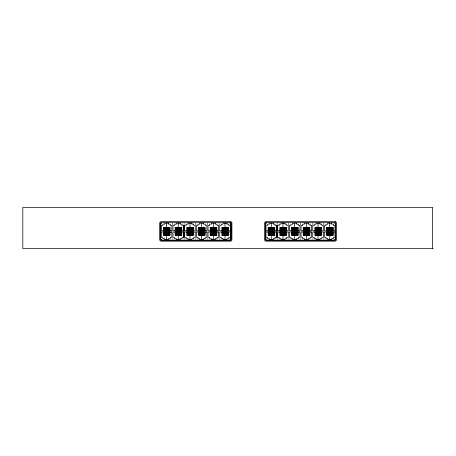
<?xml version="1.0" encoding="UTF-8"?>
<svg xmlns="http://www.w3.org/2000/svg" width="456" height="456" viewBox="0 0 456 456"><rect width="100%" height="100%" fill="white"/><g stroke="black" fill="none" stroke-linecap="round" stroke-linejoin="round"><path stroke-width="0.34" stroke-dasharray="2.28 1.71" d="M323.874 223.297L323.874 224.705M323.874 238.078L323.874 239.485M323.766 223.286L323.766 224.677M312.189 223.297L312.189 224.705M312.189 238.078L312.189 239.485M312.081 223.286L312.081 224.677M300.504 223.297L300.504 224.705M300.504 238.078L300.504 239.485M300.396 223.286L300.396 224.677M288.813 223.297L288.813 224.705M288.813 238.078L288.813 239.485M288.705 223.286L288.705 224.677M277.128 223.297L277.128 224.705M277.128 238.078L277.128 239.485M277.02 223.286L277.02 224.677M219.165 223.297L219.165 224.705M219.165 238.078L219.165 239.485M219.057 223.286L219.057 224.677M207.474 223.297L207.474 224.705M207.474 238.078L207.474 239.485M207.366 223.286L207.366 224.677M195.789 223.297L195.789 224.705M195.789 238.078L195.789 239.485M195.681 223.286L195.681 224.677M184.104 223.297L184.104 224.705M184.104 238.078L184.104 239.485M183.996 223.286L183.996 224.677M172.414 223.297L172.414 224.705M172.414 238.078L172.414 239.485M172.305 223.286L172.305 224.677"/><path stroke-width="0.68" d="M161.435 222.591L230.85 222.591M266.15 222.591L334.858 222.591M166.531 227.327L166.092 227.327L166.092 230.804M178.222 227.327L177.777 227.327L177.777 230.804M189.907 227.327L189.468 227.327L189.468 230.804M201.592 227.327L201.153 227.327L201.153 230.804M213.283 227.327L212.844 227.327L212.844 230.804M224.968 227.327L224.529 227.327L224.529 230.804M271.246 227.327L270.801 227.327L270.801 230.804M163.447 230.485L163.886 230.485M164.325 230.485L164.77 230.485M165.209 230.485L165.648 230.485M166.092 230.485L166.531 230.485M166.976 230.485L167.415 230.485M167.854 230.485L168.298 230.485M168.737 230.485L169.176 230.485M169.66 230.485L170.099 230.485M175.132 230.485L175.571 230.485M176.016 230.485L176.455 230.485M176.899 230.485L177.338 230.485M177.777 230.485L178.222 230.485M178.661 230.485L179.1 230.485M179.544 230.485L179.983 230.485M180.428 230.485L180.867 230.485M181.345 230.485L181.784 230.485M186.817 230.485L187.262 230.485M187.701 230.485L188.146 230.485M188.584 230.485L189.023 230.485M189.468 230.485L189.907 230.485M190.346 230.485L190.79 230.485M191.229 230.485L191.674 230.485M192.113 230.485L192.552 230.485M193.03 230.485L193.475 230.485M198.508 230.485L198.947 230.485M199.392 230.485L199.831 230.485M200.269 230.485L200.714 230.485M201.153 230.485L201.592 230.485M202.036 230.485L202.475 230.485M202.92 230.485L203.359 230.485M203.798 230.485L204.242 230.485M204.721 230.485L205.16 230.485M210.193 230.485L210.638 230.485M211.077 230.485L211.516 230.485M211.96 230.485L212.399 230.485M212.844 230.485L213.283 230.485M213.721 230.485L214.166 230.485M214.605 230.485L215.044 230.485M215.488 230.485L215.927 230.485M216.406 230.485L216.851 230.485M221.884 230.485L222.323 230.485M222.762 230.485L223.206 230.485M223.645 230.485L224.09 230.485M224.529 230.485L224.968 230.485M225.412 230.485L225.851 230.485M226.29 230.485L226.735 230.485M227.173 230.485L227.618 230.485M228.097 230.485L228.536 230.485M268.156 230.485L268.601 230.485M269.04 230.485L269.479 230.485M269.923 230.485L270.362 230.485M270.801 230.485L271.246 230.485M271.685 230.485L272.129 230.485M272.568 230.485L273.007 230.485M273.452 230.485L273.891 230.485M274.37 230.485L274.814 230.485M279.847 230.485L280.286 230.485M280.725 230.485L281.17 230.485M281.608 230.485L282.053 230.485M282.492 230.485L282.931 230.485M283.375 230.485L283.814 230.485M284.253 230.485L284.698 230.485M285.137 230.485L285.581 230.485M286.06 230.485L286.499 230.485M291.532 230.485L291.971 230.485M292.416 230.485L292.855 230.485M293.299 230.485L293.738 230.485M294.177 230.485L294.622 230.485M295.06 230.485L295.499 230.485M295.944 230.485L296.383 230.485M296.827 230.485L297.266 230.485M297.745 230.485L298.184 230.485M303.217 230.485L303.662 230.485M304.101 230.485L304.545 230.485M304.984 230.485L305.423 230.485M305.868 230.485L306.307 230.485M306.745 230.485L307.19 230.485M307.629 230.485L308.074 230.485M308.512 230.485L308.951 230.485M309.43 230.485L309.875 230.485M314.908 230.485L315.347 230.485M315.791 230.485L316.23 230.485M316.669 230.485L317.114 230.485M317.553 230.485L317.997 230.485M318.436 230.485L318.875 230.485M319.32 230.485L319.759 230.485M320.197 230.485L320.642 230.485M321.121 230.485L321.56 230.485M326.593 230.485L327.037 230.485M327.476 230.485L327.915 230.485M328.36 230.485L328.799 230.485M329.243 230.485L329.682 230.485M330.121 230.485L330.566 230.485M331.005 230.485L331.444 230.485M331.888 230.485L332.327 230.485M332.806 230.485L333.25 230.485M163.447 232.298L163.886 232.298M164.325 232.298L164.77 232.298M165.209 232.298L165.648 232.298M166.092 232.298L166.531 232.298M166.976 232.298L167.415 232.298M167.854 232.298L168.298 232.298M168.737 232.298L169.176 232.298M169.66 232.298L170.099 232.298M175.132 232.298L175.571 232.298M176.016 232.298L176.455 232.298M176.899 232.298L177.338 232.298M177.777 232.298L178.222 232.298M178.661 232.298L179.1 232.298M179.544 232.298L179.983 232.298M180.428 232.298L180.867 232.298M181.345 232.298L181.784 232.298M186.817 232.298L187.262 232.298M187.701 232.298L188.146 232.298M188.584 232.298L189.023 232.298M189.468 232.298L189.907 232.298M190.346 232.298L190.79 232.298M191.229 232.298L191.674 232.298M192.113 232.298L192.552 232.298M193.03 232.298L193.475 232.298M198.508 232.298L198.947 232.298M199.392 232.298L199.831 232.298M200.269 232.298L200.714 232.298M201.153 232.298L201.592 232.298M202.036 232.298L202.475 232.298M202.92 232.298L203.359 232.298M203.798 232.298L204.242 232.298M204.721 232.298L205.16 232.298M210.193 232.298L210.638 232.298M211.077 232.298L211.516 232.298M211.96 232.298L212.399 232.298M212.844 232.298L213.283 232.298M213.721 232.298L214.166 232.298M214.605 232.298L215.044 232.298M215.488 232.298L215.927 232.298M216.406 232.298L216.851 232.298M221.884 232.298L222.323 232.298M222.762 232.298L223.206 232.298M223.645 232.298L224.09 232.298M224.529 232.298L224.968 232.298M225.412 232.298L225.851 232.298M226.29 232.298L226.735 232.298M227.173 232.298L227.618 232.298M228.097 232.298L228.536 232.298M268.156 232.298L268.601 232.298M269.04 232.298L269.479 232.298M269.923 232.298L270.362 232.298M270.801 232.298L271.246 232.298M271.685 232.298L272.129 232.298M272.568 232.298L273.007 232.298M273.452 232.298L273.891 232.298M274.37 232.298L274.814 232.298M279.847 232.298L280.286 232.298M280.725 232.298L281.17 232.298M281.608 232.298L282.053 232.298M282.492 232.298L282.931 232.298M283.375 232.298L283.814 232.298M284.253 232.298L284.698 232.298M285.137 232.298L285.581 232.298M286.06 232.298L286.499 232.298M291.532 232.298L291.971 232.298M292.416 232.298L292.855 232.298M293.299 232.298L293.738 232.298M294.177 232.298L294.622 232.298M295.06 232.298L295.499 232.298M295.944 232.298L296.383 232.298M296.827 232.298L297.266 232.298M297.745 232.298L298.184 232.298M303.217 232.298L303.662 232.298M304.101 232.298L304.545 232.298M304.984 232.298L305.423 232.298M305.868 232.298L306.307 232.298M306.745 232.298L307.19 232.298M307.629 232.298L308.074 232.298M308.512 232.298L308.951 232.298M309.43 232.298L309.875 232.298M314.908 232.298L315.347 232.298M315.791 232.298L316.23 232.298M316.669 232.298L317.114 232.298M317.553 232.298L317.997 232.298M318.436 232.298L318.875 232.298M319.32 232.298L319.759 232.298M320.197 232.298L320.642 232.298M321.121 232.298L321.56 232.298M326.593 232.298L327.037 232.298M327.476 232.298L327.915 232.298M328.36 232.298L328.799 232.298M329.243 232.298L329.682 232.298M330.121 232.298L330.566 232.298M331.005 232.298L331.444 232.298M331.888 232.298L332.327 232.298M332.806 232.298L333.25 232.298M166.531 235.456L166.092 235.456L166.092 231.979M178.222 235.456L177.777 235.456L177.777 231.979M189.907 235.456L189.468 235.456L189.468 231.979M201.592 235.456L201.153 235.456L201.153 231.979M213.283 235.456L212.844 235.456L212.844 231.979M224.968 235.456L224.529 235.456L224.529 231.979M271.246 235.456L270.801 235.456L270.801 231.979M161.413 240.192L230.85 240.192M266.127 240.192L334.875 240.192M433.2 248.594L22.8 248.594L22.8 207.406L432.613 207.406L432.613 248.594M335.565 223.297L335.565 239.485M334.772 222.591L334.772 223.514L335.696 223.514L335.696 239.314L334.772 239.314L334.772 240.238L266.236 240.238L266.236 239.314L265.312 239.314L265.312 223.514L266.236 223.514L266.236 222.591M333.25 230.804L333.25 227.327L332.806 227.327L332.806 230.804M333.25 231.979L333.25 235.456L332.806 235.456L332.806 231.979M332.327 230.804L332.327 227.327L331.888 227.327L331.888 230.804M332.327 231.979L332.327 235.456L331.888 235.456L331.888 231.979M331.444 230.804L331.444 227.327L331.005 227.327L331.005 230.804M331.444 231.979L331.444 235.456L331.005 235.456L331.005 231.979M330.566 230.804L330.566 227.327L330.121 227.327L330.121 230.804M330.566 231.979L330.566 235.456L330.121 235.456L330.121 231.979M329.722 223.223L329.722 230.804M329.722 231.979L329.722 239.56M329.682 230.804L329.682 227.327L329.243 227.327L329.243 230.804M329.682 231.979L329.682 235.456L329.243 235.456L329.243 231.979M328.799 230.804L328.799 227.327L328.36 227.327L328.36 230.804M328.799 231.979L328.799 235.456L328.36 235.456L328.36 231.979M327.915 230.804L327.915 227.327L327.476 227.327L327.476 230.804M327.915 231.979L327.915 235.456L327.476 235.456L327.476 231.979M327.037 230.804L327.037 227.327L326.593 227.327L326.593 230.804M327.037 231.979L327.037 235.456L326.593 235.456L326.593 231.979M321.56 230.804L321.56 227.327L321.121 227.327L321.121 230.804M321.56 231.979L321.56 235.456L321.121 235.456L321.121 231.979M320.642 230.804L320.642 227.327L320.197 227.327L320.197 230.804M320.642 231.979L320.642 235.456L320.197 235.456L320.197 231.979M319.759 230.804L319.759 227.327L319.32 227.327L319.32 230.804M319.759 231.979L319.759 235.456L319.32 235.456L319.32 231.979M318.875 230.804L318.875 227.327L318.436 227.327L318.436 230.804M318.875 231.979L318.875 235.456L318.436 235.456L318.436 231.979M318.031 223.223L318.031 230.804M318.031 231.979L318.031 239.56M317.997 230.804L317.997 227.327L317.553 227.327L317.553 230.804M317.997 231.979L317.997 235.456L317.553 235.456L317.553 231.979M317.114 230.804L317.114 227.327L316.669 227.327L316.669 230.804M317.114 231.979L317.114 235.456L316.669 235.456L316.669 231.979M316.23 230.804L316.23 227.327L315.791 227.327L315.791 230.804M316.23 231.979L316.23 235.456L315.791 235.456L315.791 231.979M315.347 230.804L315.347 227.327L314.908 227.327L314.908 230.804M315.347 231.979L315.347 235.456L314.908 235.456L314.908 231.979M309.875 230.804L309.875 227.327L309.43 227.327L309.43 230.804M309.875 231.979L309.875 235.456L309.43 235.456L309.43 231.979M308.951 230.804L308.951 227.327L308.512 227.327L308.512 230.804M308.951 231.979L308.951 235.456L308.512 235.456L308.512 231.979M308.074 230.804L308.074 227.327L307.629 227.327L307.629 230.804M308.074 231.979L308.074 235.456L307.629 235.456L307.629 231.979M307.19 230.804L307.19 227.327L306.745 227.327L306.745 230.804M307.19 231.979L307.19 235.456L306.745 235.456L306.745 231.979M306.346 223.223L306.346 230.804M306.346 231.979L306.346 239.56M306.307 230.804L306.307 227.327L305.868 227.327L305.868 230.804M306.307 231.979L306.307 235.456L305.868 235.456L305.868 231.979M305.423 230.804L305.423 227.327L304.984 227.327L304.984 230.804M305.423 231.979L305.423 235.456L304.984 235.456L304.984 231.979M304.545 230.804L304.545 227.327L304.101 227.327L304.101 230.804M304.545 231.979L304.545 235.456L304.101 235.456L304.101 231.979M303.662 230.804L303.662 227.327L303.217 227.327L303.217 230.804M303.662 231.979L303.662 235.456L303.217 235.456L303.217 231.979M298.184 230.804L298.184 227.327L297.745 227.327L297.745 230.804M298.184 231.979L298.184 235.456L297.745 235.456L297.745 231.979M297.266 230.804L297.266 227.327L296.827 227.327L296.827 230.804M297.266 231.979L297.266 235.456L296.827 235.456L296.827 231.979M296.383 230.804L296.383 227.327L295.944 227.327L295.944 230.804M296.383 231.979L296.383 235.456L295.944 235.456L295.944 231.979M295.499 230.804L295.499 227.327L295.06 227.327L295.06 230.804M295.499 231.979L295.499 235.456L295.06 235.456L295.06 231.979M294.656 223.223L294.656 230.804M294.656 231.979L294.656 239.56M294.622 230.804L294.622 227.327L294.177 227.327L294.177 230.804M294.622 231.979L294.622 235.456L294.177 235.456L294.177 231.979M293.738 230.804L293.738 227.327L293.299 227.327L293.299 230.804M293.738 231.979L293.738 235.456L293.299 235.456L293.299 231.979M292.855 230.804L292.855 227.327L292.416 227.327L292.416 230.804M292.855 231.979L292.855 235.456L292.416 235.456L292.416 231.979M291.971 230.804L291.971 227.327L291.532 227.327L291.532 230.804M291.971 231.979L291.971 235.456L291.532 235.456L291.532 231.979M286.499 230.804L286.499 227.327L286.06 227.327L286.06 230.804M286.499 231.979L286.499 235.456L286.06 235.456L286.06 231.979M285.581 230.804L285.581 227.327L285.137 227.327L285.137 230.804M285.581 231.979L285.581 235.456L285.137 235.456L285.137 231.979M284.698 230.804L284.698 227.327L284.253 227.327L284.253 230.804M284.698 231.979L284.698 235.456L284.253 235.456L284.253 231.979M283.814 230.804L283.814 227.327L283.375 227.327L283.375 230.804M283.814 231.979L283.814 235.456L283.375 235.456L283.375 231.979M282.971 223.223L282.971 230.804M282.971 231.979L282.971 239.56M282.931 230.804L282.931 227.327L282.492 227.327L282.492 230.804M282.931 231.979L282.931 235.456L282.492 235.456L282.492 231.979M282.053 230.804L282.053 227.327L281.608 227.327L281.608 230.804M282.053 231.979L282.053 235.456L281.608 235.456L281.608 231.979M281.17 230.804L281.17 227.327L280.725 227.327L280.725 230.804M281.17 231.979L281.17 235.456L280.725 235.456L280.725 231.979M280.286 230.804L280.286 227.327L279.847 227.327L279.847 230.804M280.286 231.979L280.286 235.456L279.847 235.456L279.847 231.979M277.02 225.372L277.02 237.884M274.814 230.804L274.814 227.327L274.37 227.327L274.37 230.804M274.814 231.979L274.814 235.456L274.37 235.456L274.37 231.979M273.891 230.804L273.891 227.327L273.452 227.327L273.452 230.804M273.891 231.979L273.891 235.456L273.452 235.456L273.452 231.979M273.007 230.804L273.007 227.327L272.568 227.327L272.568 230.804M273.007 231.979L273.007 235.456L272.568 235.456L272.568 231.979M272.129 230.804L272.129 227.327L271.685 227.327L271.685 230.804M272.129 231.979L272.129 235.456L271.685 235.456L271.685 231.979M271.286 223.223L271.246 230.804M271.246 231.979L271.286 239.56M270.362 230.804L270.362 227.327L269.923 227.327L269.923 230.804M270.362 231.979L270.362 235.456L269.923 235.456L269.923 231.979M269.479 230.804L269.479 227.327L269.04 227.327L269.04 230.804M269.479 231.979L269.479 235.456L269.04 235.456L269.04 231.979M268.601 230.804L268.601 227.327L268.156 227.327L268.156 230.804M268.601 231.979L268.601 235.456L268.156 235.456L268.156 231.979M265.438 223.275L265.438 239.525M230.85 223.297L230.85 239.485M230.742 223.286L230.742 239.964M230.058 222.591L230.058 223.514L230.981 223.514L230.981 239.314L230.058 239.314L230.058 240.238L161.521 240.238L161.521 239.314L160.597 239.314L160.597 223.514L161.521 223.514L161.521 222.591M228.536 230.804L228.536 227.327L228.097 227.327L228.097 230.804M228.536 231.979L228.536 235.456L228.097 235.456L228.097 231.979M227.618 230.804L227.618 227.327L227.173 227.327L227.173 230.804M227.618 231.979L227.618 235.456L227.173 235.456L227.173 231.979M226.735 230.804L226.735 227.327L226.29 227.327L226.29 230.804M226.735 231.979L226.735 235.456L226.29 235.456L226.29 231.979M225.851 230.804L225.851 227.327L225.412 227.327L225.412 230.804M225.851 231.979L225.851 235.456L225.412 235.456L225.412 231.979M225.007 223.223L224.968 230.804M225.007 231.979L225.007 239.56M224.09 230.804L224.09 227.327L223.645 227.327L223.645 230.804M224.09 231.979L224.09 235.456L223.645 235.456L223.645 231.979M223.206 230.804L223.206 227.327L222.762 227.327L222.762 230.804M223.206 231.979L223.206 235.456L222.762 235.456L222.762 231.979M222.323 230.804L222.323 227.327L221.884 227.327L221.884 230.804M222.323 231.979L222.323 235.456L221.884 235.456L221.884 231.979M216.851 230.804L216.851 227.327L216.406 227.327L216.406 230.804M216.851 231.979L216.851 235.456L216.406 235.456L216.406 231.979M215.927 230.804L215.927 227.327L215.488 227.327L215.488 230.804M215.927 231.979L215.927 235.456L215.488 235.456L215.488 231.979M215.044 230.804L215.044 227.327L214.605 227.327L214.605 230.804M215.044 231.979L215.044 235.456L214.605 235.456L214.605 231.979M214.166 230.804L214.166 227.327L213.721 227.327L213.721 230.804M214.166 231.979L214.166 235.456L213.721 235.456L213.721 231.979M213.322 223.223L213.283 230.804M213.283 231.979L213.322 239.56M212.399 230.804L212.399 227.327L211.96 227.327L211.96 230.804M212.399 231.979L212.399 235.456L211.96 235.456L211.96 231.979M211.516 230.804L211.516 227.327L211.077 227.327L211.077 230.804M211.516 231.979L211.516 235.456L211.077 235.456L211.077 231.979M210.638 230.804L210.638 227.327L210.193 227.327L210.193 230.804M210.638 231.979L210.638 235.456L210.193 235.456L210.193 231.979M205.16 230.804L205.16 227.327L204.721 227.327L204.721 230.804M205.16 231.979L205.16 235.456L204.721 235.456L204.721 231.979M204.242 230.804L204.242 227.327L203.798 227.327L203.798 230.804M204.242 231.979L204.242 235.456L203.798 235.456L203.798 231.979M203.359 230.804L203.359 227.327L202.92 227.327L202.92 230.804M203.359 231.979L203.359 235.456L202.92 235.456L202.92 231.979M202.475 230.804L202.475 227.327L202.036 227.327L202.036 230.804M202.475 231.979L202.475 235.456L202.036 235.456L202.036 231.979M201.632 223.223L201.592 230.804M201.592 231.979L201.632 239.56M200.714 230.804L200.714 227.327L200.269 227.327L200.269 230.804M200.714 231.979L200.714 235.456L200.269 235.456L200.269 231.979M199.831 230.804L199.831 227.327L199.392 227.327L199.392 230.804M199.831 231.979L199.831 235.456L199.392 235.456L199.392 231.979M198.947 230.804L198.947 227.327L198.508 227.327L198.508 230.804M198.947 231.979L198.947 235.456L198.508 235.456L198.508 231.979M193.475 230.804L193.475 227.327L193.03 227.327L193.03 230.804M193.475 231.979L193.475 235.456L193.03 235.456L193.03 231.979M192.552 230.804L192.552 227.327L192.113 227.327L192.113 230.804M192.552 231.979L192.552 235.456L192.113 235.456L192.113 231.979M191.674 230.804L191.674 227.327L191.229 227.327L191.229 230.804M191.674 231.979L191.674 235.456L191.229 235.456L191.229 231.979M190.79 230.804L190.79 227.327L190.346 227.327L190.346 230.804M190.79 231.979L190.79 235.456L190.346 235.456L190.346 231.979M189.947 223.223L189.907 230.804M189.907 231.979L189.947 239.56M189.023 230.804L189.023 227.327L188.584 227.327L188.584 230.804M189.023 231.979L189.023 235.456L188.584 235.456L188.584 231.979M188.146 230.804L188.146 227.327L187.701 227.327L187.701 230.804M188.146 231.979L188.146 235.456L187.701 235.456L187.701 231.979M187.262 230.804L187.262 227.327L186.817 227.327L186.817 230.804M187.262 231.979L187.262 235.456L186.817 235.456L186.817 231.979M183.996 225.372L183.996 237.884M181.784 230.804L181.784 227.327L181.345 227.327L181.345 230.804M181.784 231.979L181.784 235.456L181.345 235.456L181.345 231.979M180.867 230.804L180.867 227.327L180.428 227.327L180.428 230.804M180.867 231.979L180.867 235.456L180.428 235.456L180.428 231.979M179.983 230.804L179.983 227.327L179.544 227.327L179.544 230.804M179.983 231.979L179.983 235.456L179.544 235.456L179.544 231.979M179.1 230.804L179.1 227.327L178.661 227.327L178.661 230.804M179.1 231.979L179.1 235.456L178.661 235.456L178.661 231.979M178.256 223.223L178.222 230.804M178.256 231.979L178.256 239.56M177.338 230.804L177.338 227.327L176.899 227.327L176.899 230.804M177.338 231.979L177.338 235.456L176.899 235.456L176.899 231.979M176.455 230.804L176.455 227.327L176.016 227.327L176.016 230.804M176.455 231.979L176.455 235.456L176.016 235.456L176.016 231.979M175.571 230.804L175.571 227.327L175.132 227.327L175.132 230.804M175.571 231.979L175.571 235.456L175.132 235.456L175.132 231.979M170.099 230.804L170.099 227.327L169.66 227.327L169.66 230.804M170.099 231.979L170.099 235.456L169.66 235.456L169.66 231.979M169.176 230.804L169.176 227.327L168.737 227.327L168.737 230.804M169.176 231.979L169.176 235.456L168.737 235.456L168.737 231.979M168.298 230.804L168.298 227.327L167.854 227.327L167.854 230.804M168.298 231.979L168.298 235.456L167.854 235.456L167.854 231.979M167.415 230.804L167.415 227.327L166.976 227.327L166.976 230.804M167.415 231.979L167.415 235.456L166.976 235.456L166.976 231.979M166.571 223.223L166.531 230.804M166.571 231.979L166.571 239.56M165.648 230.804L165.648 227.327L165.209 227.327L165.209 230.804M165.648 231.979L165.648 235.456L165.209 235.456L165.209 231.979M164.77 230.804L164.77 227.327L164.325 227.327L164.325 230.804M164.77 231.979L164.77 235.456L164.325 235.456L164.325 231.979M163.886 230.804L163.886 227.327L163.447 227.327L163.447 230.804M163.886 231.979L163.886 235.456L163.447 235.456L163.447 231.979M160.729 223.275L160.729 239.525M230.981 221.667L160.597 221.667L160.597 222.591L159.674 222.591L159.674 240.238L160.597 240.238L160.597 241.161L230.981 241.161L230.981 240.238L231.904 240.238L231.904 222.591L230.981 222.591L230.981 221.667M335.696 221.667L265.312 221.667L265.312 222.591L264.389 222.591L264.389 240.238L265.312 240.238L265.312 241.161L335.696 241.161L335.696 240.238L336.619 240.238L336.619 222.591L335.696 222.591L335.696 221.667M168.555 223.223L164.587 223.223L164.587 224.17L162.82 224.17L162.82 225.435L161.276 225.435L161.276 230.804L171.861 230.804L171.861 225.435L170.322 225.435L170.322 224.17L168.555 224.17L168.555 223.223M180.245 223.223L176.272 223.223L176.272 224.17L174.511 224.17L174.511 225.435L172.966 225.435L172.966 230.804L183.551 230.804L183.551 225.435L182.007 225.435L182.007 224.17L180.245 224.17L180.245 223.223M191.93 223.223L187.963 223.223L187.963 224.17L186.196 224.17L186.196 225.435L184.651 225.435L184.651 230.804L195.236 230.804L195.236 225.435L193.692 225.435L193.692 224.17L191.93 224.17L191.93 223.223M203.615 223.223L199.648 223.223L199.648 224.17L197.881 224.17L197.881 225.435L196.342 225.435L196.342 230.804L206.927 230.804L206.927 225.435L205.382 225.435L205.382 224.17L203.615 224.17L203.615 223.223M215.306 223.223L211.333 223.223L211.333 224.17L209.572 224.17L209.572 225.435L208.027 225.435L208.027 230.804L218.612 230.804L218.612 225.435L217.067 225.435L217.067 224.17L215.306 224.17L215.306 223.223M226.991 223.223L223.024 223.223L223.024 224.17L221.257 224.17L221.257 225.435L219.718 225.435L219.718 230.804L230.297 230.804L230.297 225.435L228.758 225.435L228.758 224.17L226.991 224.17L226.991 223.223M273.269 223.223L269.296 223.223L269.296 224.17L267.535 224.17L267.535 225.435L265.99 225.435L265.99 230.804L276.575 230.804L276.575 225.435L275.031 225.435L275.031 224.17L273.269 224.17L273.269 223.223M284.954 223.223L280.987 223.223L280.987 224.17L279.22 224.17L279.22 225.435L277.675 225.435L277.675 230.804L288.26 230.804L288.26 225.435L286.721 225.435L286.721 224.17L284.954 224.17L284.954 223.223M296.645 223.223L292.672 223.223L292.672 224.17L290.911 224.17L290.911 225.435L289.366 225.435L289.366 230.804L299.951 230.804L299.951 225.435L298.406 225.435L298.406 224.17L296.645 224.17L296.645 223.223M308.33 223.223L304.363 223.223L304.363 224.17L302.596 224.17L302.596 225.435L301.051 225.435L301.051 230.804L311.636 230.804L311.636 225.435L310.091 225.435L310.091 224.17L308.33 224.17L308.33 223.223M320.015 223.223L316.048 223.223L316.048 224.17L314.287 224.17L314.287 225.435L312.742 225.435L312.742 230.804L323.327 230.804L323.327 225.435L321.782 225.435L321.782 224.17L320.015 224.17L320.015 223.223M331.706 223.223L327.733 223.223L327.733 224.17L325.972 224.17L325.972 225.435L324.427 225.435L324.427 230.804L335.012 230.804L335.012 225.435L333.467 225.435L333.467 224.17L331.706 224.17L331.706 223.223M171.861 231.979L161.276 231.979L161.276 237.348L162.82 237.348L162.82 238.613L164.587 238.613L164.587 239.56L168.555 239.56L168.555 238.613L170.322 238.613L170.322 237.348L171.861 237.348L171.861 231.979M183.551 231.979L172.966 231.979L172.966 237.348L174.511 237.348L174.511 238.613L176.272 238.613L176.272 239.56L180.245 239.56L180.245 238.613L182.007 238.613L182.007 237.348L183.551 237.348L183.551 231.979M195.236 231.979L184.651 231.979L184.651 237.348L186.196 237.348L186.196 238.613L187.963 238.613L187.963 239.56L191.93 239.56L191.93 238.613L193.692 238.613L193.692 237.348L195.236 237.348L195.236 231.979M206.927 231.979L196.342 231.979L196.342 237.348L197.881 237.348L197.881 238.613L199.648 238.613L199.648 239.56L203.615 239.56L203.615 238.613L205.382 238.613L205.382 237.348L206.927 237.348L206.927 231.979M218.612 231.979L208.027 231.979L208.027 237.348L209.572 237.348L209.572 238.613L211.333 238.613L211.333 239.56L215.306 239.56L215.306 238.613L217.067 238.613L217.067 237.348L218.612 237.348L218.612 231.979M230.297 231.979L219.718 231.979L219.718 237.348L221.257 237.348L221.257 238.613L223.024 238.613L223.024 239.56L226.991 239.56L226.991 238.613L228.758 238.613L228.758 237.348L230.297 237.348L230.297 231.979M276.575 231.979L265.99 231.979L265.99 237.348L267.535 237.348L267.535 238.613L269.296 238.613L269.296 239.56L273.269 239.56L273.269 238.613L275.031 238.613L275.031 237.348L276.575 237.348L276.575 231.979M288.26 231.979L277.675 231.979L277.675 237.348L279.22 237.348L279.22 238.613L280.987 238.613L280.987 239.56L284.954 239.56L284.954 238.613L286.721 238.613L286.721 237.348L288.26 237.348L288.26 231.979M299.951 231.979L289.366 231.979L289.366 237.348L290.911 237.348L290.911 238.613L292.672 238.613L292.672 239.56L296.645 239.56L296.645 238.613L298.406 238.613L298.406 237.348L299.951 237.348L299.951 231.979M311.636 231.979L301.051 231.979L301.051 237.348L302.596 237.348L302.596 238.613L304.363 238.613L304.363 239.56L308.33 239.56L308.33 238.613L310.091 238.613L310.091 237.348L311.636 237.348L311.636 231.979M323.327 231.979L312.742 231.979L312.742 237.348L314.287 237.348L314.287 238.613L316.048 238.613L316.048 239.56L320.015 239.56L320.015 238.613L321.782 238.613L321.782 237.348L323.327 237.348L323.327 231.979M335.012 231.979L324.427 231.979L324.427 237.348L325.972 237.348L325.972 238.613L327.733 238.613L327.733 239.56L331.706 239.56L331.706 238.613L333.467 238.613L333.467 237.348L335.012 237.348L335.012 231.979"/></g></svg>
